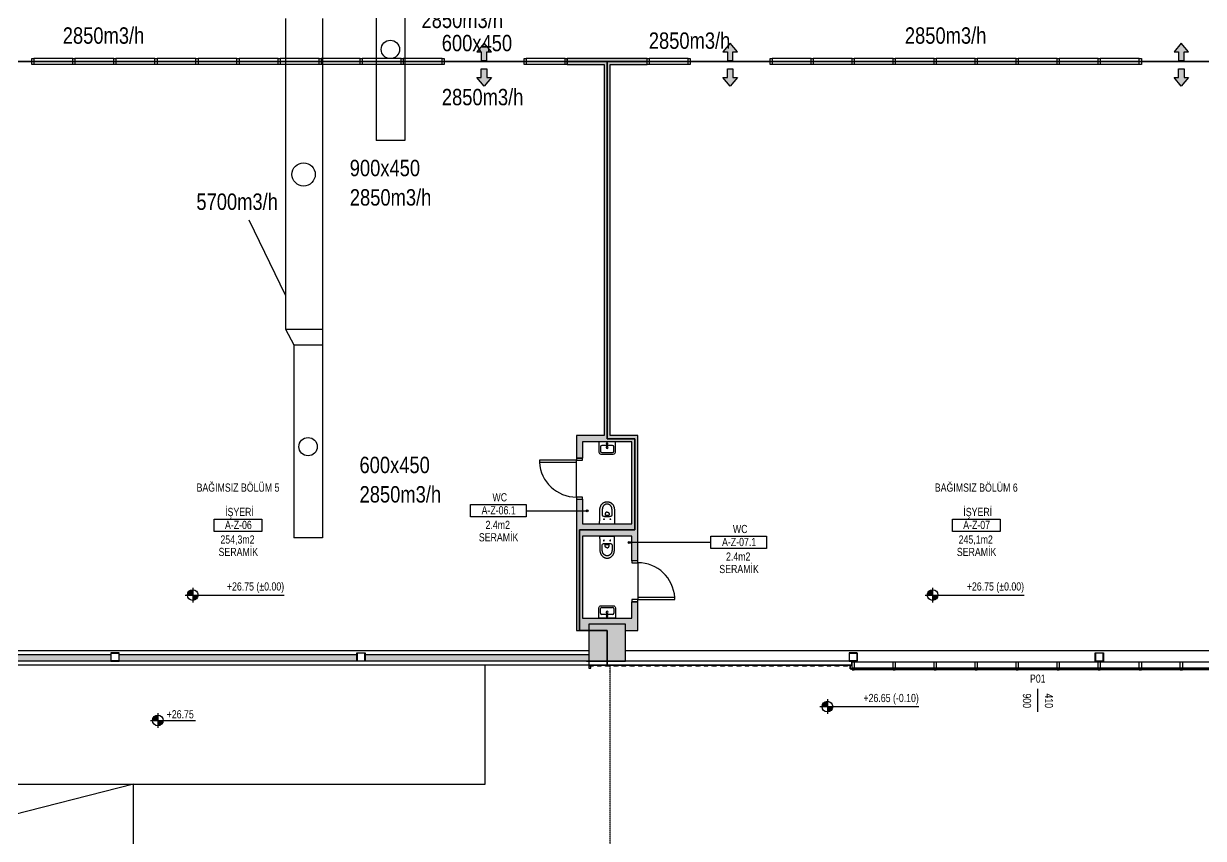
# Model space of a CAD drawing. Header units: centimetres. Extents: x 26200 to 113000, y -600 to 9300.
# Drawn here: x 58457 to 61333, y 1086 to 3074 of the extents above; entities that cross this region are included whole.
import ezdxf
from ezdxf.enums import TextEntityAlignment as Align

# ---------------------------------------------------------------- set-up
doc = ezdxf.new("R2010")
doc.units = ezdxf.units.CM
doc.linetypes.add('HIDDEN2', pattern=[0.1875, 0.125, -0.0625])
for name, color, linetype in [('A-ANNO-DIMS', 8, 'Continuous'), ('A-ANNO-IDEN', 8, 'Continuous'), ('A-ANNO-TEXT', 8, 'Continuous'), ('A-AREA', 8, 'Continuous'), ('A-DOOR', 8, 'Continuous'), ('A-ELEV-01', 8, 'Continuous'), ('A-ELEV-03', 8, 'Continuous'), ('A-FLOR-FIXT', 8, 'Continuous'), ('A-GLAZ-FRME', 8, 'Continuous'), ('A-GLAZ-FULL', 8, 'Continuous'), ('A-GLAZ-SILL', 8, 'Continuous'), ('A-WALL', 8, 'Continuous'), ('A-WALL-HTCH', 8, 'Continuous'), ('A-WALL-PLST', 8, 'Continuous'), ('A-WALL-SNWPNL', 8, 'Continuous'), ('A-WALL-STEL', 8, 'Continuous'), ('MTY-DONUS-CAP', 110, 'Continuous'), ('MTY-DONUS-KANALI', 4, 'Continuous'), ('MTY-UFLEME-CAP', 21, 'Continuous'), ('MTY-UFLEME-KANALI', 20, 'Continuous'), ('S-CONC', 5, 'Continuous'), ('S-HTCH', 8, 'Continuous'), ('S-STEL', 3, 'Continuous')]:
    doc.layers.add(name, color=color, linetype=linetype)
doc.styles.add('Fields_100', font='act_simplex.shx', dxfattribs={"width": 0.8, "height": 20})
doc.styles.add('ROTAS', font='arial.ttf')

# ---------------------------------------------------------------- blocks, each defined once
blk = doc.blocks.new('Mahal kutusu_100')
at = {"color": 0}
blk.add_lwpolyline([(-58, 30), (58, 30), (58, 0), (-58, 0)], close=True, dxfattribs=at)
at = {"color": 0, "style": 'Fields_100', "width": 0.8}
for tag, p in [('MAHAL', (3.6, 37.9)), ('KOD', (0.9, 6.2)), ('ALAN', (-1.3, -29.4)), ('KAPLAMA', (0.8, -59.7))]:
    blk.add_attdef(tag, text='', height=20, dxfattribs=at).set_placement(p, align=Align.CENTER)
blk = doc.blocks.new('Kot_plan')
h = blk.add_hatch(color=0)
h.paths.add_polyline_path([(0, 13, 0.414214), (-13, 0), (0, 0)])
h.paths.add_polyline_path([(13, 0), (0, 0), (0, -13, 0.414214)])
at = {"color": 0}
for p, q in [((-18, 0), (92, 0)), ((0, 18), (0, -18))]:
    blk.add_line(p, q, dxfattribs=at)
blk.add_circle((0, 0), 13, dxfattribs=at)
at = {"color": 0, "style": 'Fields_100', "width": 0.8}
blk.add_attdef('BITMISKOT', (21.6, 5), '', height=20, dxfattribs=at)
blk.add_attdef('KABAKOT', text='', height=20, dxfattribs=at).set_placement((21.6, -5), align=Align.TOP_LEFT)
blk = doc.blocks.new('KLOZET')
at = {"linetype": 'Continuous'}
for p, q in [((-18.1, 28), (-18, 29.4)), ((-18, 30.7), (-17.9, 32)), ((-18, 29.4), (-18, 30.7)), ((-17.9, 32), (-17.8, 33.3)), ((-17.8, 33.3), (-17.7, 34.5)), ((-17.7, 34.5), (-17.6, 35.7)), ((-17.6, 35.7), (-17.5, 36.9)), ((-17.5, 36.9), (-17.3, 38.1)), ((-17.3, 38.1), (-17.1, 39.2)), ((-17.1, 39.2), (-16.8, 40.3)), ((-16.8, 40.3), (-16.5, 41.3)), ((-16.5, 41.3), (-16.1, 42.4)), ((-16.1, 42.4), (-15.7, 43.3)), ((-15.7, 43.3), (-15.3, 44.3)), ((-15.3, 44.3), (-14.8, 45.2)), ((-14.8, 45.2), (-14.3, 46)), ((-14.3, 46), (-13.7, 46.8)), ((-13.7, 46.8), (-13.1, 47.6)), ((-13.1, 47.6), (-12.4, 48.3)), ((-12.4, 48.3), (-11.7, 49)), ((-12.2, 31.1), (-12.3, 30.4)), ((-12.3, 30.4), (-12.3, 29.6)), ((-12.3, 29.6), (-12.3, 28.8)), ((-12.3, 28.8), (-12.3, 27.9)), ((-12.1, 32.6), (-12.2, 31.9)), ((-12.2, 31.9), (-12.2, 31.1)), ((-12, 33.9), (-12.1, 33.2)), ((-12.1, 33.2), (-12.1, 32.6)), ((-11.9, 35.1), (-12, 34.5)), ((-12, 34.5), (-12, 33.9)), ((-11.8, 35.7), (-11.9, 35.1)), ((-11.7, 36.7), (-11.8, 36.2)), ((-11.8, 36.2), (-11.8, 35.7)), ((-11.7, 49), (-11, 49.6)), ((-11.6, 37.3), (-11.7, 36.7)), ((-11.5, 37.7), (-11.6, 37.3)), ((-11.4, 38.2), (-11.5, 37.7)), ((-11.3, 38.6), (-11.4, 38.2)), ((-11.2, 39), (-11.3, 38.6)), ((-11.1, 39.4), (-11.2, 39)), ((-11, 39.8), (-11.1, 39.4)), ((-11, 49.6), (-10.3, 50.2)), ((-10.9, 40.2), (-11, 39.8)), ((-10.8, 40.5), (-10.9, 40.2)), ((-10.6, 40.8), (-10.8, 40.5)), ((-10.5, 41.1), (-10.6, 40.8)), ((-10.4, 41.4), (-10.5, 41.1)), ((-10.2, 41.7), (-10.4, 41.4)), ((-10.3, 50.2), (-9.6, 50.7)), ((-10.1, 42), (-10.2, 41.7)), ((-9.9, 42.2), (-10.1, 42)), ((-9.8, 42.5), (-9.9, 42.2)), ((-9.6, 42.7), (-9.8, 42.5)), ((-9.6, 50.7), (-8.8, 51.2)), ((-9.4, 43), (-9.6, 42.7)), ((-9.3, 43.2), (-9.4, 43)), ((-9.1, 43.5), (-9.3, 43.2)), ((-8.9, 43.7), (-9.1, 43.5)), ((-8.7, 44), (-8.9, 43.7)), ((-8.8, 51.2), (-8, 51.7)), ((-8.5, 44.2), (-8.7, 44)), ((-8.2, 44.4), (-8.5, 44.2)), ((-8, 44.7), (-8.2, 44.4)), ((-8, 51.7), (-7.2, 52.1)), ((-7.8, 44.9), (-8, 44.7)), ((-7.5, 45.1), (-7.8, 44.9)), ((-7.3, 45.3), (-7.5, 45.1)), ((-7, 45.5), (-7.3, 45.3)), ((-7.2, 52.1), (-6.4, 52.5)), ((-6.7, 45.8), (-7, 45.5)), ((-6.4, 46), (-6.7, 45.8)), ((-6.4, 52.5), (-5.6, 52.8)), ((-6.1, 46.2), (-6.4, 46)), ((-5.8, 46.4), (-6.1, 46.2)), ((-5.5, 46.5), (-5.8, 46.4)), ((-5.6, 52.8), (-4.8, 53.1)), ((-5.2, 46.7), (-5.5, 46.5)), ((-4.9, 46.9), (-5.2, 46.7)), ((-4.6, 47.1), (-4.9, 46.9)), ((-4.8, 53.1), (-4, 53.3)), ((-4.2, 47.2), (-4.6, 47.1)), ((-3.9, 47.3), (-4.2, 47.2)), ((-4, 53.3), (-3.2, 53.5)), ((-3.6, 47.5), (-3.9, 47.3)), ((-3.3, 47.6), (-3.6, 47.5)), ((-3, 47.7), (-3.3, 47.6)), ((-3.2, 53.5), (-2.3, 53.7)), ((-2.7, 47.8), (-3, 47.7)), ((-2.4, 47.9), (-2.7, 47.8)), ((-2.1, 48), (-2.4, 47.9)), ((-2.3, 53.7), (-1.5, 53.8)), ((-1.8, 48), (-2.1, 48)), ((-1.5, 48.1), (-1.8, 48)), ((-1.5, 53.8), (-0.7, 53.9)), ((-1.2, 48.1), (-1.5, 48.1)), ((-1, 48.2), (-1.2, 48.1)), ((-0.7, 48.2), (-1, 48.2)), ((-0.7, 53.9), (0, 53.9)), ((-0.5, 48.2), (-0.7, 48.2)), ((-0.2, 48.2), (-0.5, 48.2)), ((0, 48.2), (-0.2, 48.2)), ((0, 53.9), (0.7, 53.9)), ((0.5, 48.2), (0, 48.2)), ((1, 48.2), (0.5, 48.2)), ((0.7, 53.9), (1.5, 53.8)), ((1.5, 48.1), (1, 48.2)), ((1.5, 53.8), (2.3, 53.7)), ((2.1, 48), (1.5, 48.1)), ((2.6, 47.8), (2.1, 48)), ((2.3, 53.7), (3.2, 53.5)), ((3.2, 47.6), (2.6, 47.8)), ((3.2, 53.5), (4, 53.3)), ((3.7, 47.4), (3.2, 47.6)), ((4.3, 47.2), (3.7, 47.4)), ((4, 53.3), (4.8, 53.1)), ((4.9, 46.9), (4.3, 47.2)), ((4.8, 53.1), (5.6, 52.8)), ((5.4, 46.6), (4.9, 46.9)), ((6, 46.3), (5.4, 46.6)), ((5.6, 52.8), (6.4, 52.5)), ((6.5, 45.9), (6, 46.3)), ((6.4, 52.5), (7.2, 52.1)), ((7, 45.5), (6.5, 45.9)), ((7.5, 45.1), (7, 45.5)), ((7.2, 52.1), (8, 51.7)), ((8, 44.7), (7.5, 45.1)), ((8, 51.7), (8.8, 51.2)), ((8.4, 44.2), (8, 44.7)), ((8.9, 43.7), (8.4, 44.2)), ((8.8, 51.2), (9.6, 50.7)), ((9.3, 43.2), (8.9, 43.7)), ((9.6, 42.7), (9.3, 43.2)), ((9.6, 50.7), (10.3, 50.2)), ((10, 42.1), (9.6, 42.7)), ((10.3, 41.6), (10, 42.1)), ((10.3, 50.2), (11, 49.6)), ((10.6, 40.9), (10.3, 41.6)), ((10.8, 40.3), (10.6, 40.9)), ((11.1, 39.6), (10.8, 40.3)), ((11, 49.6), (11.7, 49)), ((11.3, 38.9), (11.1, 39.6)), ((11.4, 38.2), (11.3, 38.9)), ((11.6, 37.4), (11.4, 38.2)), ((11.7, 36.6), (11.6, 37.4)), ((11.7, 49), (12.4, 48.3)), ((11.8, 35.7), (11.7, 36.6)), ((11.9, 34.9), (11.8, 35.7)), ((12, 34), (11.9, 34.9)), ((12.1, 33.1), (12, 34)), ((12.2, 32.1), (12.1, 33.1)), ((12.2, 31.2), (12.2, 32.1)), ((12.3, 30.2), (12.2, 31.2)), ((12.3, 29.2), (12.3, 30.2)), ((12.3, 28.1), (12.3, 29.2)), ((12.4, 48.3), (13.1, 47.6)), ((13.1, 47.6), (13.7, 46.8)), ((13.7, 46.8), (14.3, 46)), ((14.3, 46), (14.8, 45.2)), ((14.8, 45.2), (15.3, 44.3)), ((15.3, 44.3), (15.7, 43.3)), ((15.7, 43.3), (16.1, 42.4)), ((16.1, 42.4), (16.5, 41.3)), ((16.5, 41.3), (16.8, 40.3)), ((16.8, 40.3), (17.1, 39.2)), ((17.1, 39.2), (17.3, 38.1)), ((17.3, 38.1), (17.5, 36.9)), ((17.5, 36.9), (17.6, 35.7)), ((17.6, 35.7), (17.7, 34.5)), ((17.7, 34.5), (17.8, 33.3)), ((17.8, 33.3), (17.9, 32)), ((17.9, 32), (18, 30.7)), ((18, 30.7), (18, 29.4)), ((18, 29.4), (18.1, 28)), ((-18.3, 0), (-18.2, 12.1)), ((-18.3, 0), (18.3, 0)), ((-18.2, 23.7), (-18.1, 25.2)), ((-18.2, 22.2), (-18.2, 23.7)), ((-18.2, 20.6), (-18.2, 22.2)), ((-18.2, 17.4), (-18.2, 20.6)), ((-18.2, 12.1), (-18.2, 17.4)), ((-18.1, 26.6), (-18.1, 28)), ((-18.1, 25.2), (-18.1, 26.6)), ((-12.3, 27.9), (-12.4, 27)), ((-12.4, 27), (-12.4, 26.1)), ((-12.4, 26.1), (-12.4, 25.2)), ((-12.4, 25.2), (-12.4, 24.2)), ((-12.4, 24.2), (-12.4, 23.2)), ((-12.4, 23.2), (-12.4, 22.2)), ((-9.2, 18.4), (-8.2, 18.3)), ((-8.2, 18.3), (-7.1, 18.2)), ((-7.1, 18.2), (-6.1, 18.1)), ((-6.1, 18.1), (-5.1, 18)), ((-5.1, 18), (-4.1, 18)), ((-4.8, 24.3), (-4.9, 23.9)), ((-4.9, 23.9), (-4.9, 23.5)), ((-4.9, 23.5), (-4.8, 20.8)), ((-4.7, 25), (-4.8, 24.6)), ((-4.8, 24.6), (-4.8, 24.3)), ((-4.6, 25.3), (-4.7, 25)), ((-4.4, 25.6), (-4.6, 25.3)), ((-4.3, 25.9), (-4.4, 25.6)), ((-4.1, 26.2), (-4.3, 25.9)), ((-3.9, 26.5), (-4.1, 26.2)), ((-4.1, 18), (-3.1, 17.9)), ((-3.8, 26.8), (-3.9, 26.5)), ((-3.5, 27), (-3.8, 26.8)), ((-3.8, 20.8), (-2.1, 20.8)), ((-3.3, 27.2), (-3.5, 27)), ((-3.1, 27.4), (-3.3, 27.2)), ((-2.8, 27.6), (-3.1, 27.4)), ((-3.1, 17.9), (-2, 17.9)), ((-2.5, 27.8), (-2.8, 27.6)), ((-2.2, 28), (-2.5, 27.8)), ((-1.9, 28.1), (-2.2, 28)), ((-2.1, 20.8), (-0.4, 20.8)), ((-2, 17.9), (-1, 17.9)), ((-1.6, 28.2), (-1.9, 28.1)), ((-1.3, 28.3), (-1.6, 28.2)), ((-1, 28.4), (-1.3, 28.3)), ((-0.7, 28.5), (-1, 28.4)), ((-1, 17.9), (0, 17.9)), ((-0.3, 28.5), (-0.7, 28.5)), ((-0.4, 20.8), (1.7, 20.8)), ((0, 28.5), (-0.3, 28.5)), ((0, 28.5), (0.3, 28.5)), ((0, 17.9), (1, 17.9)), ((0.3, 28.5), (0.7, 28.5)), ((0.7, 28.5), (1, 28.4)), ((1, 28.4), (1.3, 28.3)), ((1, 17.9), (2, 17.9)), ((1.3, 28.3), (1.6, 28.2)), ((1.6, 28.2), (1.9, 28.1)), ((1.7, 20.8), (3.4, 20.8)), ((1.9, 28.1), (2.2, 28)), ((2, 17.9), (3.1, 17.9)), ((2.2, 28), (2.5, 27.8)), ((2.5, 27.8), (2.8, 27.6)), ((2.8, 27.6), (3.1, 27.4)), ((3.1, 27.4), (3.3, 27.2)), ((3.1, 17.9), (4.1, 18)), ((3.3, 27.2), (3.5, 27)), ((3.4, 20.8), (3.8, 20.8)), ((3.5, 27), (3.8, 26.7)), ((3.8, 26.7), (4, 26.5)), ((4, 26.5), (4.1, 26.2)), ((4.1, 26.2), (4.3, 25.9)), ((4.1, 18), (5.1, 18)), ((4.3, 25.9), (4.5, 25.6)), ((4.5, 25.6), (4.6, 25.3)), ((4.6, 25.3), (4.7, 25)), ((4.7, 25), (4.8, 24.6)), ((4.8, 24.6), (4.8, 24.3)), ((4.8, 24.3), (4.9, 23.9)), ((4.9, 23.5), (4.8, 20.8)), ((4.9, 23.9), (4.9, 23.5)), ((5.1, 18), (6.1, 18.1)), ((6.1, 18.1), (7.1, 18.2)), ((7.1, 18.2), (8.2, 18.3)), ((8.2, 18.3), (9.2, 18.4)), ((12.4, 27), (12.3, 28.1)), ((12.4, 25.9), (12.4, 27)), ((12.4, 24.7), (12.4, 25.9)), ((12.4, 23.4), (12.4, 24.7)), ((12.4, 22.2), (12.4, 23.4)), ((18.1, 28), (18.1, 26.6)), ((18.1, 26.6), (18.1, 25.2)), ((18.1, 25.2), (18.2, 23.7)), ((18.2, 23.7), (18.2, 22.2)), ((18.2, 22.2), (18.2, 20.6)), ((18.2, 20.6), (18.2, 17.4)), ((18.2, 17.4), (18.2, 13.9)), ((18.2, 13.9), (18.3, 0))]:
    blk.add_line(p, q, dxfattribs=at)
at = {"ltscale": 3}
for p, q in [((-6.5, 10.9), (-9, 10.9)), ((-7.7, 12.2), (-7.7, 9.6)), ((9, 10.9), (6.5, 10.9)), ((7.7, 12.2), (7.7, 9.6))]:
    blk.add_line(p, q, dxfattribs=at)
at = {"lineweight": 0}
for p, q in [((-3.8, 20.8), (-4.8, 20.8)), ((3.8, 20.8), (4.8, 20.8))]:
    blk.add_line(p, q, dxfattribs=at)
at = {"linetype": 'Continuous'}
for centre in [(-7.7, 10.9), (7.7, 10.9)]:
    blk.add_circle(centre, 0.75, dxfattribs=at)
for centre, start, end in [((-8.7, 22.1), 179.5021, 262.9898), ((8.7, 22.1), 277.0095, 0.5028)]:
    blk.add_arc(centre, 3.72, start, end, dxfattribs=at)
blk = doc.blocks.new('KAPI_100')
at = {"layer": 'A-DOOR'}
blk.add_line((5, 15), (95, 15), dxfattribs=at)
blk.add_lwpolyline([(95, 15), (95, 105), (90, 105), (90, 15)], dxfattribs=at)
for points in [[(0, 0), (5, 0), (5, 15), (0, 15)], [(95, 0), (100, 0), (100, 15), (95, 15)]]:
    blk.add_lwpolyline(points, close=True, dxfattribs=at)
blk.add_arc((95, 15), 90, 93.1847, 180, dxfattribs=at)
blk = doc.blocks.new('Mahal Kutusu_100_2')
at = {"color": 0}
blk.add_lwpolyline([(-68, 30), (68, 30), (68, 0), (-68, 0)], close=True, dxfattribs=at)
at = {"color": 0, "style": 'Fields_100', "width": 0.8}
for tag, p in [('MAHAL', (3.6, 37.9)), ('A-Z-04.1', (0.9, 6.2)), ('ALAN', (-1.3, -29.4)), ('KAPLAMA', (0.8, -59.7))]:
    blk.add_attdef(tag, text='', height=20, dxfattribs=at).set_placement(p, align=Align.CENTER)
blk = doc.blocks.new('*U23')
at = {"layer": 'A-WALL-SNWPNL'}
blk.add_lwpolyline([(50, 1), (42, 1), (40, -1), (32, -1), (30, 1), (22, 1), (20, -1), (12, -1), (10, 1), (2, 1), (0, -1), (-8, -1), (-10, 1), (-18, 1), (-20, -1), (-28, -1), (-30, 1), (-38, 1), (-40, -1), (-48, -1), (-50, 1)], dxfattribs=at)
blk = doc.blocks.new('*U24')
at = {"layer": 'A-WALL-STEL', "color": 0, "linetype": 'ByBlock', "lineweight": -2, "transparency": 16777216}
for p in [(0, 0), (100, 0), (200, 0), (300, 0), (400, 0), (500, 0)]:
    blk.add_blockref('*U23', p, dxfattribs=at)
blk = doc.blocks.new('AÇK_01')
at = {"color": 0}
blk.add_lwpolyline([(28, 0), (-28, 0)], dxfattribs=at)
at = {"color": 0, "style": 'Fields_100', "width": 0.8}
blk.add_attdef('A.Ç.K.01', text='', height=20, rotation=90, dxfattribs=at).set_placement((-53, 0), align=Align.MIDDLE_CENTER)
for tag, p in [('W', (1, 17.2)), ('H', (1, -36.3))]:
    blk.add_attdef(tag, text='', height=20, dxfattribs=at).set_placement(p, align=Align.CENTER)

msp = doc.modelspace()

# ---------------------------------------------------------------- hatches: boundary and pattern name
at = {"layer": 'A-ANNO-DIMS'}
h = msp.add_hatch(color=256, dxfattribs=at)
h.paths.add_polyline_path([(58869, 1692.7, 0.414214), (58856, 1679.7), (58869, 1679.7)])
h.paths.add_polyline_path([(58882, 1679.7), (58869, 1679.7), (58869, 1666.7, 0.414214)])
h = msp.add_hatch(color=256, dxfattribs=at)
h.paths.add_polyline_path([(60673.1, 1692.7, 0.414214), (60660.1, 1679.7), (60673.1, 1679.7)])
h.paths.add_polyline_path([(60686.1, 1679.7), (60673.1, 1679.7), (60673.1, 1666.7, 0.414214)])
h = msp.add_hatch(color=256, dxfattribs=at)
h.paths.add_polyline_path([(60416.5, 1420.6, 0.414214), (60403.5, 1407.6), (60416.5, 1407.6)])
h.paths.add_polyline_path([(60429.5, 1407.6), (60416.5, 1407.6), (60416.5, 1394.6, 0.414214)])
at = {"layer": 'A-ANNO-IDEN'}
h = msp.add_hatch(color=256, dxfattribs=at)
h.dxf.hatch_style = 1
edge = h.paths.add_edge_path()
edge.add_arc((59830.9, 1885.3), 2.5, 0, 360)
h = msp.add_hatch(color=256, dxfattribs=at)
h.dxf.hatch_style = 1
edge = h.paths.add_edge_path()
edge.add_arc((59933.6, 1808), 2.5, 180, 540)
at = {"layer": 'A-ANNO-TEXT'}
h = msp.add_hatch(color=256, dxfattribs=at)
h.dxf.hatch_style = 1
h.paths.add_polyline_path([(59579.5, 3025.9), (59561.8, 3004.7), (59572.7, 3004.7), (59572.7, 2983.6), (59586.2, 2983.6), (59586.2, 3004.7), (59597.2, 3004.7)])
h = msp.add_hatch(color=256, dxfattribs=at)
h.dxf.hatch_style = 1
h.paths.add_polyline_path([(60179.5, 3025.9), (60161.8, 3004.7), (60172.7, 3004.7), (60172.7, 2983.6), (60186.2, 2983.6), (60186.2, 3004.7), (60197.2, 3004.7)])
h = msp.add_hatch(color=256, dxfattribs=at)
h.dxf.hatch_style = 1
h.paths.add_polyline_path([(61279.5, 3025.9), (61261.8, 3004.7), (61272.7, 3004.7), (61272.7, 2983.6), (61286.2, 2983.6), (61286.2, 3004.7), (61297.2, 3004.7)])
h = msp.add_hatch(color=256, dxfattribs=at)
h.dxf.hatch_style = 1
h.paths.add_polyline_path([(59579.5, 2921.3), (59561.8, 2942.4), (59572.7, 2942.4), (59572.7, 2963.6), (59586.2, 2963.6), (59586.2, 2942.4), (59597.2, 2942.4)])
h = msp.add_hatch(color=256, dxfattribs=at)
h.dxf.hatch_style = 1
h.paths.add_polyline_path([(60179.5, 2921.3), (60161.8, 2942.4), (60172.7, 2942.4), (60172.7, 2963.6), (60186.2, 2963.6), (60186.2, 2942.4), (60197.2, 2942.4)])
h = msp.add_hatch(color=256, dxfattribs=at)
h.dxf.hatch_style = 1
h.paths.add_polyline_path([(61279.5, 2921.3), (61261.8, 2942.4), (61272.7, 2942.4), (61272.7, 2963.6), (61286.2, 2963.6), (61286.2, 2942.4), (61297.2, 2942.4)])
at = {"layer": 'A-WALL-HTCH'}
h = msp.add_hatch(dxfattribs=at)
h.set_pattern_fill('DASH', color=256)
h.set_pattern_definition([(0, (-26454.6308, -0.018), (3.175, 3.175), [3.175, -3.175])])
h.paths.add_polyline_path([(59924.5, 1608.6), (59924.5, 1593.6), (59954.5, 1593.6), (59954.5, 1663.6), (59939.5, 1663.6), (59939.5, 1623.6), (59819.5, 1623.6), (59819.5, 1823.6), (59939.5, 1823.6), (59939.5, 1763.6), (59954.5, 1763.6), (59954.5, 2068.6), (59887, 2068.6), (59887, 2973.6), (59977, 2973.6), (59977, 2988.6), (59782, 2988.6), (59782, 2973.6), (59872, 2973.6), (59872, 2068.6), (59804.5, 2068.6), (59804.5, 2013.6), (59819.5, 2013.6), (59819.5, 2053.6), (59939.5, 2053.6), (59939.5, 1853.6), (59819.5, 1853.6), (59819.5, 1913.6), (59804.5, 1913.6), (59804.5, 1593.6), (59834.5, 1593.6), (59834.5, 1608.6)])
h = msp.add_hatch(dxfattribs=at)
h.set_pattern_fill('DASH', color=256)
h.set_pattern_definition([(0, (49044.2896, 54361.0323), (3.175, 3.175), [3.175, -3.175])])
h.paths.add_polyline_path([(58669.5, 1518.6), (58669.5, 1533.6), (58124.5, 1533.6), (58124.5, 1518.6)])
h.paths.add_polyline_path([(59269.5, 1518.6), (59269.5, 1533.6), (58689.5, 1533.6), (58689.5, 1518.6)])
h.paths.add_polyline_path([(59289.5, 1533.6), (59289.5, 1518.6), (59834.5, 1518.6), (59834.5, 1533.6)])
at = {"layer": 'S-HTCH'}
h = msp.add_hatch(dxfattribs=at)
h.set_pattern_fill('ANSI33', color=256)
h.set_pattern_definition([(45, (47244.2896, 5721.5606), (-4.490128, 4.490128), []), (45, (47248.78, 5721.5606), (-4.490128, 4.490128), [3.175, -1.5875])])
h.paths.add_polyline_path([(63434.5, 1518.6), (63524.5, 1518.6), (63524.5, 1608.6), (63434.5, 1608.6)])
h.paths.add_polyline_path([(63434.5, 7218.6), (63524.5, 7218.6), (63524.5, 7308.6), (63434.5, 7308.6)])
h.paths.add_polyline_path([(61634.5, 1518.6), (61724.5, 1518.6), (61724.5, 1608.6), (61634.5, 1608.6)])
h.paths.add_polyline_path([(58034.5, 1518.6), (58124.5, 1518.6), (58124.5, 1608.6), (58034.5, 1608.6)])
h.paths.add_polyline_path([(61634.5, 7218.6), (61724.5, 7218.6), (61724.5, 7308.6), (61634.5, 7308.6)])
h.paths.add_polyline_path([(58034.5, 7218.6), (58124.5, 7218.6), (58124.5, 7308.6), (58034.5, 7308.6)])
h.paths.add_polyline_path([(63434.5, 3418.6), (63524.5, 3418.6), (63524.5, 3508.6), (63434.5, 3508.6)])
h.paths.add_polyline_path([(63434.5, 5318.6), (63524.5, 5318.6), (63524.5, 5408.6), (63434.5, 5408.6)])
h.paths.add_polyline_path([(61634.5, 3418.6), (61724.5, 3418.6), (61724.5, 3508.6), (61634.5, 3508.6)])
h.paths.add_polyline_path([(58034.5, 3418.6), (58124.5, 3418.6), (58124.5, 3508.6), (58034.5, 3508.6)])
h.paths.add_polyline_path([(61634.5, 5318.6), (61724.5, 5318.6), (61724.5, 5408.6), (61634.5, 5408.6)])
h.paths.add_polyline_path([(58034.5, 5318.6), (58124.5, 5318.6), (58124.5, 5408.6), (58034.5, 5408.6)])
h.paths.add_polyline_path([(68834.5, 3418.6), (68924.5, 3418.6), (68924.5, 3508.6), (68834.5, 3508.6)])
h.paths.add_polyline_path([(68834.5, 5318.6), (68924.5, 5318.6), (68924.5, 5408.6), (68834.5, 5408.6)])
h.paths.add_polyline_path([(67034.5, 3418.6), (67124.5, 3418.6), (67124.5, 3508.6), (67034.5, 3508.6)])
h.paths.add_polyline_path([(67034.5, 5318.6), (67124.5, 5318.6), (67124.5, 5408.6), (67034.5, 5408.6)])
h.paths.add_polyline_path([(65234.5, 3418.6), (65324.5, 3418.6), (65324.5, 3508.6), (65234.5, 3508.6)])
h.paths.add_polyline_path([(65234.5, 5318.6), (65324.5, 5318.6), (65324.5, 5408.6), (65234.5, 5408.6)])
h.paths.add_polyline_path([(61534.5, 3418.6), (61624.5, 3418.6), (61624.5, 3508.6), (61534.5, 3508.6)])
h.paths.add_polyline_path([(61534.5, 5318.6), (61624.5, 5318.6), (61624.5, 5408.6), (61534.5, 5408.6)])
h.paths.add_polyline_path([(59834.5, 3418.6), (59924.5, 3418.6), (59924.5, 3508.6), (59834.5, 3508.6)])
h.paths.add_polyline_path([(59834.5, 5318.6), (59924.5, 5318.6), (59924.5, 5408.6), (59834.5, 5408.6)])
h.paths.add_polyline_path([(56234.5, 3418.6), (56324.5, 3418.6), (56324.5, 3508.6), (56234.5, 3508.6)])
h.paths.add_polyline_path([(56234.5, 5318.6), (56324.5, 5318.6), (56324.5, 5408.6), (56234.5, 5408.6)])
h.paths.add_polyline_path([(54434.5, 3418.6), (54524.5, 3418.6), (54524.5, 3508.6), (54434.5, 3508.6)])
h.paths.add_polyline_path([(54434.5, 5318.6), (54524.5, 5318.6), (54524.5, 5408.6), (54434.5, 5408.6)])
h.paths.add_polyline_path([(52634.5, 3418.6), (52724.5, 3418.6), (52724.5, 3508.6), (52634.5, 3508.6)])
h.paths.add_polyline_path([(52634.5, 5318.6), (52724.5, 5318.6), (52724.5, 5408.6), (52634.5, 5408.6)])
h.paths.add_polyline_path([(70634.5, 5318.6), (70724.5, 5318.6), (70724.5, 5408.6), (70634.5, 5408.6)])
h.paths.add_polyline_path([(70634.5, 3418.6), (70724.5, 3418.6), (70724.5, 3508.6), (70634.5, 3508.6)])
h.paths.add_polyline_path([(70634.5, 1518.6), (70724.5, 1518.6), (70724.5, 1608.6), (70634.5, 1608.6)])
h.paths.add_polyline_path([(68834.5, 1518.6), (68924.5, 1518.6), (68924.5, 1608.6), (68834.5, 1608.6)])
h.paths.add_polyline_path([(67034.5, 1518.6), (67124.5, 1518.6), (67124.5, 1608.6), (67034.5, 1608.6)])
h.paths.add_polyline_path([(65234.5, 1518.6), (65324.5, 1518.6), (65324.5, 1608.6), (65234.5, 1608.6)])
h.paths.add_polyline_path([(61534.5, 1518.6), (61624.5, 1518.6), (61624.5, 1608.6), (61534.5, 1608.6)])
h.paths.add_polyline_path([(59834.5, 1518.6), (59924.5, 1518.6), (59924.5, 1608.6), (59834.5, 1608.6)])
h.paths.add_polyline_path([(56234.5, 1518.6), (56324.5, 1518.6), (56324.5, 1608.6), (56234.5, 1608.6)])
h.paths.add_polyline_path([(54434.5, 1518.6), (54524.5, 1518.6), (54524.5, 1608.6), (54434.5, 1608.6)])
h.paths.add_polyline_path([(52634.5, 1518.6), (52724.5, 1518.6), (52724.5, 1608.6), (52634.5, 1608.6)])
h.paths.add_polyline_path([(70634.5, 7218.6), (70724.5, 7218.6), (70724.5, 7308.6), (70634.5, 7308.6)])
h.paths.add_polyline_path([(68834.5, 7218.6), (68924.5, 7218.6), (68924.5, 7308.6), (68834.5, 7308.6)])
h.paths.add_polyline_path([(67034.5, 7218.6), (67124.5, 7218.6), (67124.5, 7308.6), (67034.5, 7308.6)])
h.paths.add_polyline_path([(65234.5, 7218.6), (65324.5, 7218.6), (65324.5, 7308.6), (65234.5, 7308.6)])
h.paths.add_polyline_path([(61534.5, 7218.6), (61624.5, 7218.6), (61624.5, 7308.6), (61534.5, 7308.6)])
h.paths.add_polyline_path([(59834.5, 7218.6), (59924.5, 7218.6), (59924.5, 7308.6), (59834.5, 7308.6)])
h.paths.add_polyline_path([(56234.5, 7218.6), (56324.5, 7218.6), (56324.5, 7308.6), (56234.5, 7308.6)])
h.paths.add_polyline_path([(54434.5, 7218.6), (54524.5, 7218.6), (54524.5, 7308.6), (54434.5, 7308.6)])
h.paths.add_polyline_path([(52634.5, 7218.6), (52724.5, 7218.6), (52724.5, 7308.6), (52634.5, 7308.6)])

# ---------------------------------------------------------------- linework, layer by layer
at = {"layer": 'A-ANNO-DIMS'}
for p, q in [((58869, 1697.7), (58869, 1661.7)), ((60673.1, 1697.7), (60673.1, 1661.7)), ((58851, 1679.7), (59092, 1679.7)), ((60655.1, 1679.7), (60896.1, 1679.7)), ((60416.5, 1425.6), (60416.5, 1389.6)), ((60398.5, 1407.6), (60639.5, 1407.6))]:
    msp.add_line(p, q, dxfattribs=at)
for centre in [(58869, 1679.7), (60673.1, 1679.7), (60416.5, 1407.6)]:
    msp.add_circle(centre, 13, dxfattribs=at)
at = {"layer": 'A-ANNO-IDEN'}
for points in [[(59682.1, 1885.3), (59830.9, 1885.3)], [(60132.4, 1808), (59938.6, 1808)]]:
    msp.add_lwpolyline(points, dxfattribs=at)
for centre in [(59830.9, 1885.3), (59933.6, 1808)]:
    msp.add_circle(centre, 2.5, dxfattribs=at)
at = {"layer": 'A-ANNO-TEXT'}
for points in [[(59579.5, 3025.9), (59561.8, 3004.7), (59572.7, 3004.7), (59572.7, 2983.6), (59586.2, 2983.6), (59586.2, 3004.7), (59597.2, 3004.7)], [(60179.5, 3025.9), (60161.8, 3004.7), (60172.7, 3004.7), (60172.7, 2983.6), (60186.2, 2983.6), (60186.2, 3004.7), (60197.2, 3004.7)], [(61279.5, 3025.9), (61261.8, 3004.7), (61272.7, 3004.7), (61272.7, 2983.6), (61286.2, 2983.6), (61286.2, 3004.7), (61297.2, 3004.7)], [(59579.5, 2921.3), (59561.8, 2942.4), (59572.7, 2942.4), (59572.7, 2963.6), (59586.2, 2963.6), (59586.2, 2942.4), (59597.2, 2942.4)], [(60179.5, 2921.3), (60161.8, 2942.4), (60172.7, 2942.4), (60172.7, 2963.6), (60186.2, 2963.6), (60186.2, 2942.4), (60197.2, 2942.4)], [(61279.5, 2921.3), (61261.8, 2942.4), (61272.7, 2942.4), (61272.7, 2963.6), (61286.2, 2963.6), (61286.2, 2942.4), (61297.2, 2942.4)]]:
    msp.add_lwpolyline(points, close=True, dxfattribs=at)
at = {"layer": 'A-AREA'}
for points in [[(52612, 1508.6), (52612, 3418.6), (70734.5, 3418.6), (70734.5, 2981.1), (63779.5, 2981.1), (63779.2, 1508.6), (63517, 1508.6), (63517, 2981.1), (58079.5, 2981.1), (58079.5, 1508.6), (56279.5, 1508.6), (56279.5, 2981.1), (52979.5, 2981.1), (52979.5, 1508.6)], [(58079.5, 2981.1), (59879.5, 2981.1), (59879.5, 2061.1), (59947, 2061.1), (59947, 1853.6), (59947, 1838.6), (59819.5, 1838.6), (59812, 1838.6), (59812, 1593.6), (59879.5, 1593.6), (59879.5, 1508.6), (58079.5, 1508.6)], [(59879.5, 2981.1), (61617, 2981.1), (61617, 1508.6), (61382, 1508.6), (61382, 1497.6), (60477, 1497.6), (60477, 1508.6), (59879.5, 1508.6), (59879.5, 1593.6), (59812, 1593.6), (59812, 1838.6), (59947, 1838.6), (59947, 2061.1), (59879.5, 2061.1)]]:
    msp.add_lwpolyline(points, close=True, dxfattribs=at)
at = {"layer": 'A-ELEV-01'}
for p, q in [((59834.5, 1543.6), (58124.5, 1543.6)), ((60489.5, 1543.6), (59924.5, 1543.6)), ((59582, 1218.6), (59582, 1508.6)), ((60482, 1516.6), (60577, 1516.6)), ((60582, 1516.6), (60677, 1516.6)), ((60682, 1516.6), (60777, 1516.6)), ((60782, 1516.6), (60877, 1516.6)), ((60882, 1516.6), (60977, 1516.6)), ((60982, 1516.6), (61077, 1516.6)), ((61082, 1516.6), (61177, 1516.6)), ((61182, 1516.6), (61277, 1516.6)), ((61282, 1516.6), (61377, 1516.6)), ((58124.5, 1218.6), (59582, 1218.6)), ((58724.5, 1218.6), (58124.5, 1066.1)), ((58724.5, 913.6, 0), (58724.5, 1218.6))]:
    msp.add_line(p, q, dxfattribs=at)
at = {"layer": 'A-ELEV-01', "elevation": 0}
msp.add_lwpolyline([(61534.5, 1543.6), (60489.5, 1543.6)], dxfattribs=at)
at = {"layer": 'A-ELEV-01', "linetype": 'HIDDEN2', "ltscale": 2, "elevation": 0}
msp.add_lwpolyline([(58724.5, 853.6), (59887, 853.6), (59887, 1508.6)], dxfattribs=at)
at = {"layer": 'A-ELEV-03'}
for points in [[(59834.5, 1508.6), (60476, 1508.6)], [(60476, 1508.6), (60476, 1518.6)]]:
    msp.add_lwpolyline(points, dxfattribs=at)
at = {"layer": 'A-FLOR-FIXT'}
for p, q in [((59878.9, 2044.6), (59866.5, 2044.6)), ((59892.5, 2044.6), (59879.9, 2044.6)), ((59863.5, 2041.6), (59863.5, 2030.6)), ((59866.5, 2027.6), (59892.5, 2027.6)), ((59895.5, 2030.6), (59895.5, 2041.6)), ((59863.5, 1635.6), (59863.5, 1646.6)), ((59866.5, 1649.6), (59892.5, 1649.6)), ((59895.5, 1646.6), (59895.5, 1635.6)), ((59878.9, 1632.6), (59866.5, 1632.6)), ((59892.5, 1632.6), (59879.9, 1632.6))]:
    msp.add_line(p, q, dxfattribs=at)
for points in [[(59859.5, 2053.6), (59859.5, 2028.6, 0.414214), (59864.5, 2023.6), (59894.5, 2023.6, 0.414214), (59899.5, 2028.6), (59899.5, 2053.6)], [(59878.9, 2048.8), (59878.9, 2040.8, 1), (59879.9, 2040.8), (59879.9, 2048.8, 1)], [(59859.5, 1623.6), (59859.5, 1648.6, -0.414214), (59864.5, 1653.6), (59894.5, 1653.6, -0.414214), (59899.5, 1648.6), (59899.5, 1623.6)], [(59878.9, 1628.4), (59878.9, 1636.4, -1), (59879.9, 1636.4), (59879.9, 1628.4, -1)]]:
    msp.add_lwpolyline(points, format="xyb", close=True, dxfattribs=at)
for centre, radius, start, end in [((59866.5, 2041.6), 3, 90, 180), ((59879.4, 2048.8), 2, 284.4775, 255.5225), ((59892.5, 2041.6), 3, 0, 90), ((59866.5, 2030.6), 3, 180, 270), ((59879.5, 2039.6), 2.5, 103.0141, 79.9324), ((59892.5, 2030.6), 3, 270, 0), ((59866.5, 1646.6), 3, 90, 180), ((59879.5, 1637.6), 2.5, 280.0676, 256.9859), ((59892.5, 1646.6), 3, 0, 90), ((59866.5, 1635.6), 3, 180, 270), ((59879.4, 1628.4), 2, 104.4775, 75.5225), ((59892.5, 1635.6), 3, 270, 0)]:
    msp.add_arc(centre, radius, start, end, dxfattribs=at)
at = {"layer": 'A-GLAZ-FRME'}
for points in [[(58482, 2973.6), (58477, 2973.6), (58477, 2988.6), (58482, 2988.6)], [(58582, 2973.6), (58577, 2973.6), (58577, 2988.6), (58582, 2988.6)], [(58682, 2973.6), (58677, 2973.6), (58677, 2988.6), (58682, 2988.6)], [(58782, 2973.6), (58777, 2973.6), (58777, 2988.6), (58782, 2988.6)], [(58882, 2973.6), (58877, 2973.6), (58877, 2988.6), (58882, 2988.6)], [(58982, 2973.6), (58977, 2973.6), (58977, 2988.6), (58982, 2988.6)], [(59082, 2973.6), (59077, 2973.6), (59077, 2988.6), (59082, 2988.6)], [(59182, 2973.6), (59177, 2973.6), (59177, 2988.6), (59182, 2988.6)], [(59282, 2973.6), (59277, 2973.6), (59277, 2988.6), (59282, 2988.6)], [(59382, 2973.6), (59377, 2973.6), (59377, 2988.6), (59382, 2988.6)], [(59482, 2973.6), (59477, 2973.6), (59477, 2988.6), (59482, 2988.6)], [(59682, 2973.6), (59677, 2973.6), (59677, 2988.6), (59682, 2988.6)], [(59782, 2973.6), (59777, 2973.6), (59777, 2988.6), (59782, 2988.6)], [(59982, 2973.6), (59977, 2973.6), (59977, 2988.6), (59982, 2988.6)], [(60082, 2973.6), (60077, 2973.6), (60077, 2988.6), (60082, 2988.6)], [(60282, 2973.6), (60277, 2973.6), (60277, 2988.6), (60282, 2988.6)], [(60382, 2973.6), (60377, 2973.6), (60377, 2988.6), (60382, 2988.6)], [(60482, 2973.6), (60477, 2973.6), (60477, 2988.6), (60482, 2988.6)], [(60582, 2973.6), (60577, 2973.6), (60577, 2988.6), (60582, 2988.6)], [(60682, 2973.6), (60677, 2973.6), (60677, 2988.6), (60682, 2988.6)], [(60782, 2973.6), (60777, 2973.6), (60777, 2988.6), (60782, 2988.6)], [(60882, 2973.6), (60877, 2973.6), (60877, 2988.6), (60882, 2988.6)], [(60982, 2973.6), (60977, 2973.6), (60977, 2988.6), (60982, 2988.6)], [(61082, 2973.6), (61077, 2973.6), (61077, 2988.6), (61082, 2988.6)], [(61182, 2973.6), (61177, 2973.6), (61177, 2988.6), (61182, 2988.6)], [(60482, 1501.6), (60477, 1501.6), (60477, 1516.6), (60482, 1516.6)], [(60477, 1497.6), (60482, 1497.6), (60482, 1499.6), (60477, 1499.6)], [(60582, 1501.6), (60577, 1501.6), (60577, 1516.6), (60582, 1516.6)], [(60577, 1497.6), (60582, 1497.6), (60582, 1499.6), (60577, 1499.6)], [(60682, 1501.6), (60677, 1501.6), (60677, 1516.6), (60682, 1516.6)], [(60677, 1497.6), (60682, 1497.6), (60682, 1499.6), (60677, 1499.6)], [(60782, 1501.6), (60777, 1501.6), (60777, 1516.6), (60782, 1516.6)], [(60777, 1497.6), (60782, 1497.6), (60782, 1499.6), (60777, 1499.6)], [(60882, 1501.6), (60877, 1501.6), (60877, 1516.6), (60882, 1516.6)], [(60877, 1497.6), (60882, 1497.6), (60882, 1499.6), (60877, 1499.6)], [(60982, 1501.6), (60977, 1501.6), (60977, 1516.6), (60982, 1516.6)], [(60977, 1497.6), (60982, 1497.6), (60982, 1499.6), (60977, 1499.6)], [(61082, 1501.6), (61077, 1501.6), (61077, 1516.6), (61082, 1516.6)], [(61077, 1497.6), (61082, 1497.6), (61082, 1499.6), (61077, 1499.6)], [(61182, 1501.6), (61177, 1501.6), (61177, 1516.6), (61182, 1516.6)], [(61177, 1497.6), (61182, 1497.6), (61182, 1499.6), (61177, 1499.6)], [(61282, 1501.6), (61277, 1501.6), (61277, 1516.6), (61282, 1516.6)], [(61277, 1497.6), (61282, 1497.6), (61282, 1499.6), (61277, 1499.6)]]:
    msp.add_lwpolyline(points, close=True, dxfattribs=at)
at = {"layer": 'A-GLAZ-FULL'}
for p, q in [((58577, 2988.6), (58482, 2988.6)), ((58677, 2988.6), (58582, 2988.6)), ((58777, 2988.6), (58682, 2988.6)), ((58877, 2988.6), (58782, 2988.6)), ((58977, 2988.6), (58882, 2988.6)), ((59077, 2988.6), (58982, 2988.6)), ((59177, 2988.6), (59082, 2988.6)), ((59277, 2988.6), (59182, 2988.6)), ((59377, 2988.6), (59282, 2988.6)), ((59477, 2988.6), (59382, 2988.6)), ((60077, 2988.6), (59982, 2988.6)), ((60377, 2988.6), (60282, 2988.6)), ((60477, 2988.6), (60382, 2988.6)), ((60577, 2988.6), (60482, 2988.6)), ((60677, 2988.6), (60582, 2988.6)), ((60777, 2988.6), (60682, 2988.6)), ((60877, 2988.6), (60782, 2988.6)), ((60977, 2988.6), (60882, 2988.6)), ((61077, 2988.6), (60982, 2988.6)), ((61177, 2988.6), (61082, 2988.6))]:
    msp.add_line(p, q, dxfattribs=at)
msp.add_lwpolyline([(59777, 2988.6), (59682, 2988.6)], dxfattribs=at)
for points in [[(60480.5, 1499.6), (60578.5, 1499.6), (60578.5, 1501.6), (60480.5, 1501.6)], [(60580.5, 1499.6), (60678.5, 1499.6), (60678.5, 1501.6), (60580.5, 1501.6)], [(60680.5, 1499.6), (60778.5, 1499.6), (60778.5, 1501.6), (60680.5, 1501.6)], [(60780.5, 1499.6), (60878.5, 1499.6), (60878.5, 1501.6), (60780.5, 1501.6)], [(60880.5, 1499.6), (60978.5, 1499.6), (60978.5, 1501.6), (60880.5, 1501.6)], [(60980.5, 1499.6), (61078.5, 1499.6), (61078.5, 1501.6), (60980.5, 1501.6)], [(61080.5, 1499.6), (61178.5, 1499.6), (61178.5, 1501.6), (61080.5, 1501.6)], [(61180.5, 1499.6), (61278.5, 1499.6), (61278.5, 1501.6), (61180.5, 1501.6)], [(61280.5, 1499.6), (61378.5, 1499.6), (61378.5, 1501.6), (61280.5, 1501.6)]]:
    msp.add_lwpolyline(points, close=True, dxfattribs=at)
at = {"layer": 'A-GLAZ-SILL'}
for p, q in [((58577, 2973.6), (58482, 2973.6)), ((58677, 2973.6), (58582, 2973.6)), ((58777, 2973.6), (58682, 2973.6)), ((58877, 2973.6), (58782, 2973.6)), ((58977, 2973.6), (58882, 2973.6)), ((59077, 2973.6), (58982, 2973.6)), ((59177, 2973.6), (59082, 2973.6)), ((59277, 2973.6), (59182, 2973.6)), ((59377, 2973.6), (59282, 2973.6)), ((59477, 2973.6), (59382, 2973.6)), ((59777, 2973.6), (59682, 2973.6)), ((60077, 2973.6), (59982, 2973.6)), ((60377, 2973.6), (60282, 2973.6)), ((60477, 2973.6), (60382, 2973.6)), ((60577, 2973.6), (60482, 2973.6)), ((60677, 2973.6), (60582, 2973.6)), ((60777, 2973.6), (60682, 2973.6)), ((60877, 2973.6), (60782, 2973.6)), ((60977, 2973.6), (60882, 2973.6)), ((61077, 2973.6), (60982, 2973.6)), ((61177, 2973.6), (61082, 2973.6))]:
    msp.add_line(p, q, dxfattribs=at)
at = {"layer": 'A-WALL'}
for p, q in [((59782, 2973.6), (59872, 2973.6)), ((59872, 2973.6), (59872, 2068.6)), ((59887, 2068.6), (59887, 2973.6)), ((59887, 2973.6), (59977, 2973.6)), ((59872, 2068.6), (59804.5, 2068.6)), ((59804.5, 2068.6), (59804.5, 2013.6)), ((59939.5, 2053.6), (59819.5, 2053.6)), ((59819.5, 2053.6), (59819.5, 2013.6)), ((59954.5, 2068.6), (59887, 2068.6)), ((59939.5, 1853.6), (59939.5, 2053.6)), ((59954.5, 1763.6), (59954.5, 2068.6)), ((59804.5, 2013.6), (59819.5, 2013.6)), ((59804.5, 1913.6), (59804.5, 1593.6)), ((59804.5, 1913.6), (59819.5, 1913.6)), ((59819.5, 1913.6), (59819.5, 1853.6)), ((59819.5, 1853.6), (59939.5, 1853.6)), ((59954.5, 1763.6), (59939.5, 1763.6)), ((59954.5, 1663.6), (59939.5, 1663.6)), ((59954.5, 1593.6), (59954.5, 1663.6)), ((59804.5, 1593.6), (59834.5, 1593.6)), ((59924.5, 1593.6), (59954.5, 1593.6)), ((58669.5, 1533.6), (58124.5, 1533.6)), ((59269.5, 1533.6), (58689.5, 1533.6)), ((59834.5, 1533.6), (59289.5, 1533.6)), ((59834.5, 1518.6), (58124.5, 1518.6))]:
    msp.add_line(p, q, dxfattribs=at)
for points in [[(58477, 2973.6), (58477, 2988.6)], [(59977, 2988.6), (59782, 2988.6)], [(59782, 2973.6), (59782, 2988.6)], [(59977, 2973.6), (59977, 2988.6)], [(59977, 2973.6), (59977, 2988.6)], [(60277, 2973.6), (60277, 2988.6)], [(59939.5, 1763.6), (59939.5, 1823.6), (59819.5, 1823.6), (59819.5, 1623.6), (59939.5, 1623.6), (59939.5, 1663.6)]]:
    msp.add_lwpolyline(points, dxfattribs=at)
at = {"layer": 'A-WALL-PLST', "const_width": 0.3}
msp.add_lwpolyline([(57939.5, 1518.6), (57939.5, 1508.6), (59834.5, 1508.6)], dxfattribs=at)
at = {"layer": 'A-WALL-SNWPNL'}
msp.add_line((60476, 1518.6), (59834.5, 1518.6), dxfattribs=at)
for points in [[(59829.5, 1518.6), (59834.5, 1518.6), (59834.5, 1501.6), (59839.5, 1501.6), (59839.5, 1506.1)], [(60476, 1507.1), (60474.5, 1508.6), (60466.5, 1508.6), (60464.5, 1506.6), (60456.5, 1506.6), (60454.5, 1508.6), (60446.5, 1508.6), (60444.5, 1506.6), (60436.5, 1506.6), (60434.5, 1508.6)]]:
    msp.add_lwpolyline(points, dxfattribs=at)
msp.add_lwpolyline([(60472, 1506.1), (60472, 1499.6), (60477, 1499.6), (60479.5, 1499.6), (60479.5, 1499.8), (60477, 1499.8), (60472.2, 1499.8), (60472.2, 1506.1)], close=True, dxfattribs=at)
at = {"layer": 'MTY-DONUS-KANALI', "color": 1}
for points in [[(59386.1, 4055.3), (59386.1, 2788.2)], [(59316.1, 3259.2), (59316.1, 2788.2)], [(59386.1, 2788.2), (59316.1, 2788.2)]]:
    msp.add_lwpolyline(points, dxfattribs=at)
msp.add_circle((59351, 3010.7), 22.4, dxfattribs=at)
at = {"layer": 'MTY-UFLEME-CAP', "color": 5}
msp.add_lwpolyline([(59095.6, 2411.5), (59007, 2594.6)], dxfattribs=at)
at = {"layer": 'MTY-UFLEME-KANALI', "color": 5}
for points in [[(59095.6, 3086.3), (59095.6, 2328.3), (59115.6, 2290.2)], [(59185.6, 3086.3), (59185.6, 1819.2)], [(59095.6, 2328.3), (59185.6, 2328.3)], [(59115.6, 2290.2), (59115.6, 1819.2)], [(59115.6, 2290.2), (59185.6, 2290.2)], [(59185.6, 1819.2), (59115.6, 1819.2)]]:
    msp.add_lwpolyline(points, dxfattribs=at)
for centre, radius in [((59139.4, 2705.8), 28.4), ((59150.4, 2041.7), 22.4)]:
    msp.add_circle(centre, radius, dxfattribs=at)
at = {"layer": 'S-CONC'}
msp.add_lwpolyline([(59834.5, 1518.6), (59924.5, 1518.6), (59924.5, 1608.6), (59834.5, 1608.6)], close=True, dxfattribs=at)
at = {"layer": 'S-STEL'}
for points in [[(58669.5, 1518.6), (58689.5, 1518.6), (58689.5, 1538.6), (58669.5, 1538.6)], [(60469.5, 1518.6), (60489.5, 1518.6), (60489.5, 1538.6), (60469.5, 1538.6)]]:
    msp.add_lwpolyline(points, close=True, dxfattribs=at)
at = {"layer": 'S-STEL', "elevation": 0}
for points in [[(58670.1, 1538), (58688.9, 1538), (58688.9, 1519.2), (58670.1, 1519.2)], [(59269.5, 1538.6), (59289.5, 1538.6), (59289.5, 1518.6), (59269.5, 1518.6)], [(59270.1, 1519.2), (59288.9, 1519.2), (59288.9, 1538), (59270.1, 1538)], [(60470.1, 1538), (60488.9, 1538), (60488.9, 1519.2), (60470.1, 1519.2)], [(61069.5, 1538.6), (61089.5, 1538.6), (61089.5, 1518.6), (61069.5, 1518.6)], [(61070.1, 1519.2), (61088.9, 1519.2), (61088.9, 1538), (61070.1, 1538)]]:
    msp.add_lwpolyline(points, close=True, dxfattribs=at)

# ---------------------------------------------------------------- block references
at = {"layer": 'A-ANNO-DIMS'}
ref = msp.add_blockref('Kot_plan', (58784, 1373.9), dxfattribs=at)
ref.add_attrib('BITMISKOT', '+26.75', (58805.6, 1378.9), dxfattribs={"layer": 'A-ANNO-TEXT', "height": 20, "style": 'Fields_100', "width": 0.8})
at = {"layer": 'A-ANNO-IDEN'}
for name, p, values in [('Mahal Kutusu_100_2', (59614.1, 1870.3), {'MAHAL': 'WC', 'A-Z-04.1': 'A-Z-06.1', 'ALAN': '2.4m2', 'KAPLAMA': 'SERAMİK'}), ('Mahal kutusu_100', (58979.5, 1834.6), {'MAHAL': 'İŞYERİ', 'KOD': 'A-Z-06', 'ALAN': '254,3m2', 'KAPLAMA': 'SERAMİK'}), ('Mahal kutusu_100', (60779.5, 1834.6), {'MAHAL': 'İŞYERİ', 'KOD': 'A-Z-07', 'ALAN': '245,1m2', 'KAPLAMA': 'SERAMİK'}), ('Mahal Kutusu_100_2', (60200.4, 1793), {'MAHAL': 'WC', 'A-Z-04.1': 'A-Z-07.1', 'ALAN': '2.4m2', 'KAPLAMA': 'SERAMİK'})]:
    msp.add_blockref(name, p, dxfattribs=at).add_auto_attribs(values)
at = {"layer": 'A-ANNO-TEXT', "rotation": 269.9999999999999}
msp.add_blockref('AÇK_01', (60929.5, 1422.9), dxfattribs=at).add_auto_attribs({'A.Ç.K.01': 'P01', 'H': '900', 'W': '410'})
at = {"layer": 'A-DOOR'}
for p, rotation in [((59819.5, 1913.6), 89.99999999999996), ((59939.5, 1763.6), 269.9999999999999)]:
    msp.add_blockref('KAPI_100', p, dxfattribs=dict(at, rotation=rotation))
at = {"layer": 'A-FLOR-FIXT'}
msp.add_blockref('KLOZET', (59879.5, 1853.6), dxfattribs=at)
at = {"layer": 'A-FLOR-FIXT', "xscale": -1, "rotation": 180}
msp.add_blockref('KLOZET', (59879.5, 1823.6), dxfattribs=at)
at = {"layer": 'A-WALL-STEL'}
msp.add_blockref('*U24', (59884.5, 1507.6), dxfattribs=at)

# ---------------------------------------------------------------- texts
at = {"layer": 'A-ANNO-TEXT', "char_height": 20, "style": 'Fields_100'}
for s, insert, attachment_point in [('BAĞIMSIZ BÖLÜM 5', (58979.5, 1951.9), 2), ('BAĞIMSIZ BÖLÜM 6', (60779.5, 1951.9), 2), ('+26.75 (%%P0.00)', (59092, 1684.7), 9), ('+26.75 (%%P0.00)', (60896.1, 1684.7), 9), ('\\pt300;+26.65 (-0.10)', (60639.5, 1412.6), 9)]:
    msp.add_mtext_dynamic_manual_height_columns(s, width=436.665, gutter_width=100, heights=[0], dxfattribs=dict(at, insert=insert, attachment_point=attachment_point))
at = {"layer": 'MTY-DONUS-CAP', "color": 5, "style": 'ROTAS', "width": 0.8}
for s, p in [('2850m3/h', (59426.9, 3062.9)), ('900x450', (59251.9, 2701.5))]:
    msp.add_text(s, height=40, dxfattribs=at).set_placement(p)
at = {"layer": 'MTY-DONUS-CAP', "color": 1, "style": 'ROTAS', "width": 0.8}
for s, p in [('600x450', (59476.3, 3006.2)), ('2850m3/h', (59476.5, 2874.5))]:
    msp.add_text(s, height=40, dxfattribs=at).set_placement(p)
at = {"layer": 'MTY-UFLEME-CAP', "color": 5, "style": 'ROTAS', "width": 0.8}
for s, p in [('2850m3/h', (58552.2, 3024.6)), ('2850m3/h', (59981.1, 3012.2)), ('2850m3/h', (60605.4, 3024.6)), ('5700m3/h', (58878, 2619.3)), ('2850m3/h', (59252.1, 2629.8)), ('600x450', (59275.7, 1977.2)), ('2850m3/h', (59275.9, 1905.5))]:
    msp.add_text(s, height=40, dxfattribs=at).set_placement(p)

doc.saveas('drawing.dxf')
